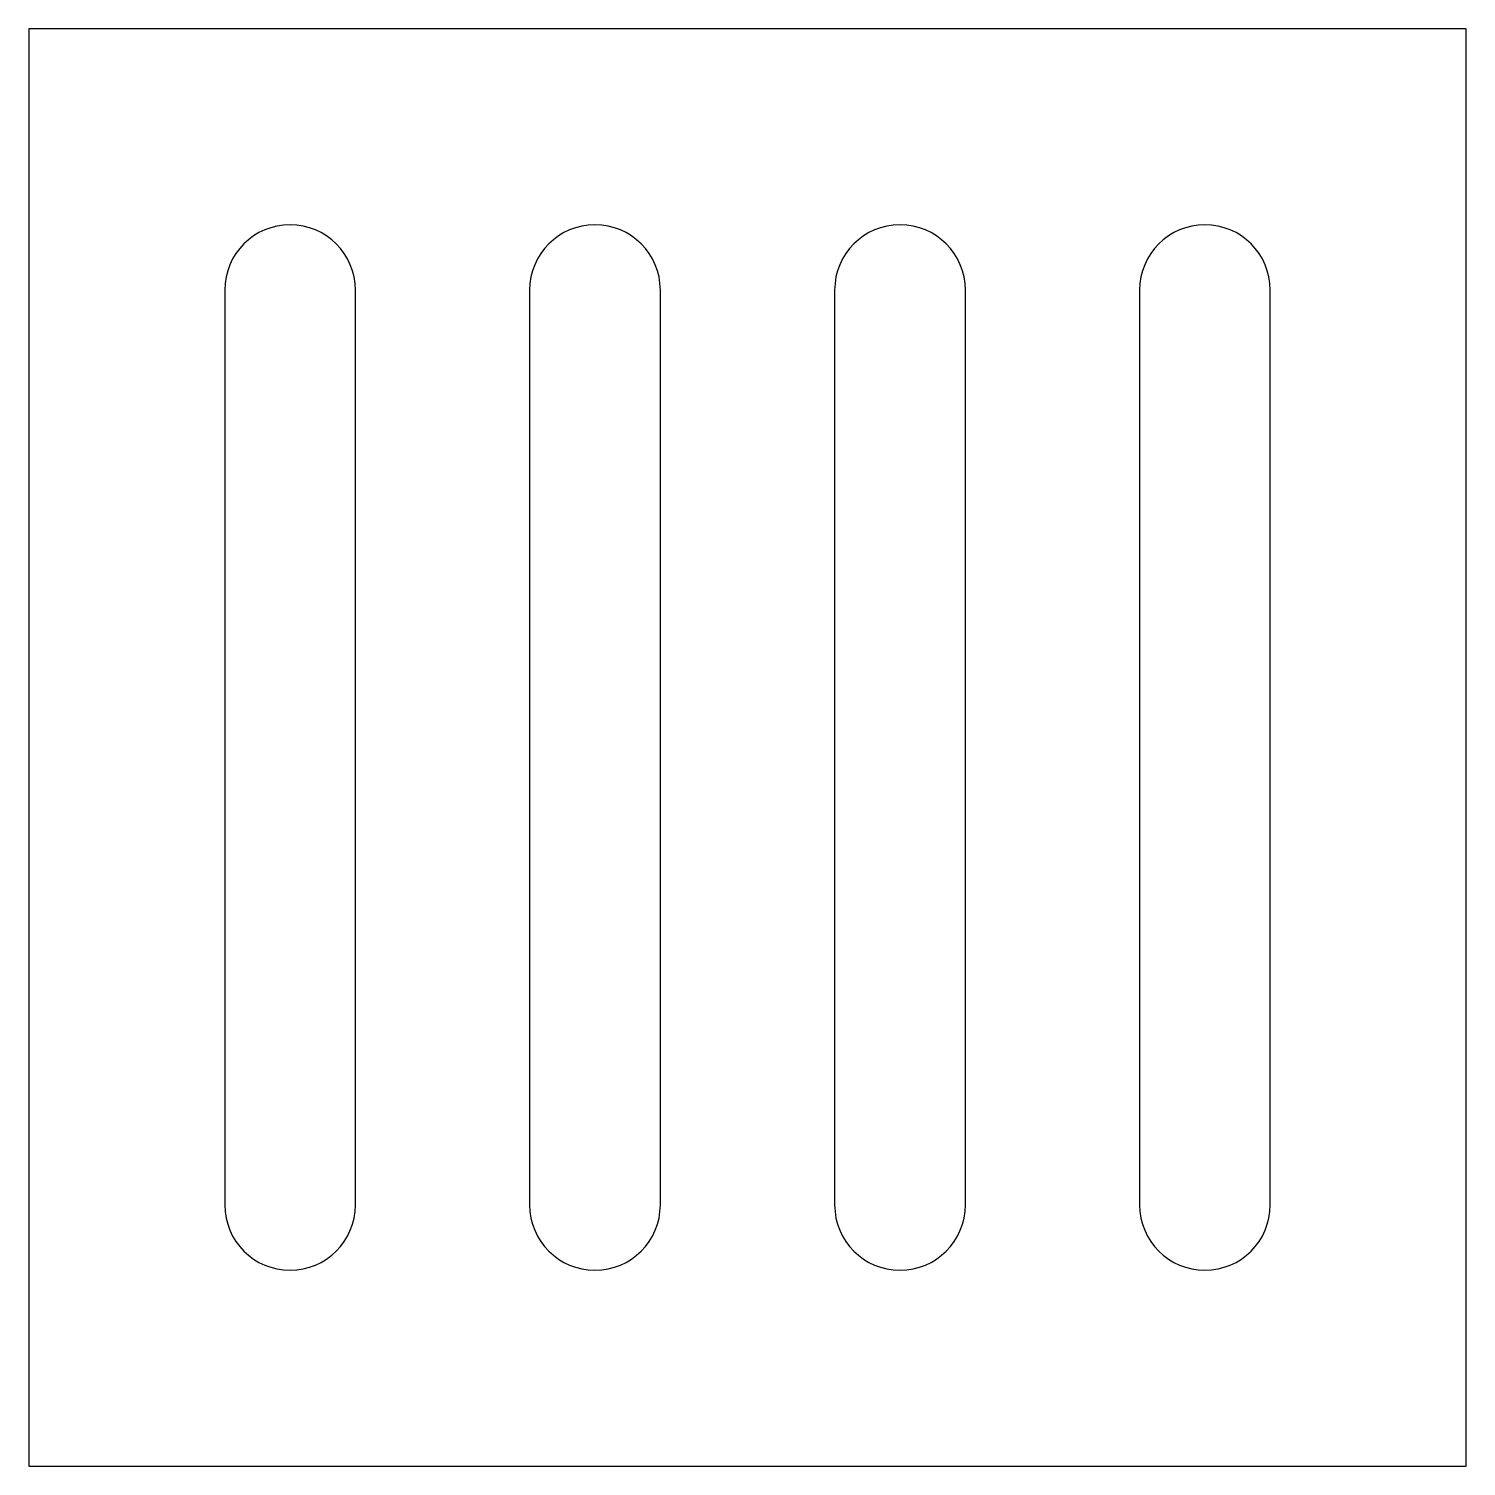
# Model space of a CAD drawing. Header units: millimetres. Extents: x 0 to 110, y -110 to 0.
import ezdxf

# ---------------------------------------------------------------- set-up
doc = ezdxf.new("R2010")
doc.units = ezdxf.units.MM

msp = doc.modelspace()

# ---------------------------------------------------------------- linework, layer by layer
at = {"color": 7, "linetype": 'Continuous', "lineweight": 25}
for p, q in [((0, 0), (0, -110)), ((110, 0), (0, 0)), ((110, -110), (110, 0)), ((15, -20), (15, -90)), ((25, -90), (25, -20)), ((38.33, -20), (38.33, -90)), ((48.33, -90), (48.33, -20)), ((61.67, -20), (61.67, -90)), ((71.67, -90), (71.67, -20)), ((85, -20), (85, -90)), ((95, -90), (95, -20)), ((0, -110), (110, -110))]:
    msp.add_line(p, q, dxfattribs=at)
for centre, start, end in [((20, -20), 0, 180), ((43.33, -20), 0, 180), ((66.67, -20), 0, 180), ((90, -20), 0, 180), ((20, -90), 180, 0), ((43.33, -90), 180, 0), ((66.67, -90), 180, 0), ((90, -90), 180, 0)]:
    msp.add_arc(centre, 5, start, end, dxfattribs=at)

doc.saveas('drawing.dxf')
